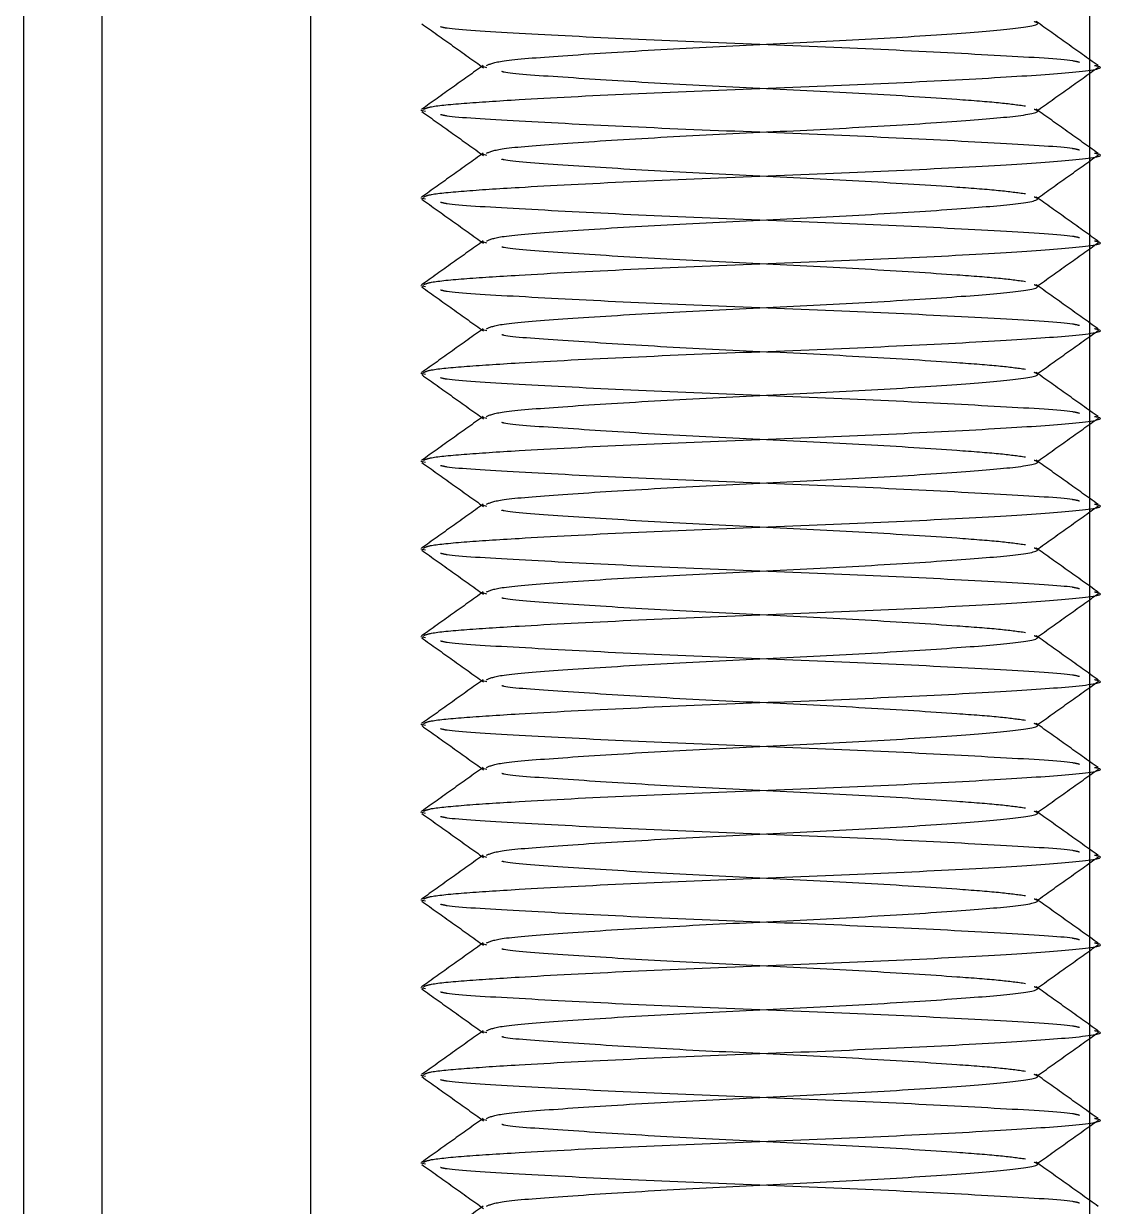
# Model space of a CAD drawing. Header units: metres. Extents: x 0 to 63075, y 0 to 44550.
# Drawn here: x 13729.09 to 13753.75, y 27432.67 to 27459.63 of the extents above; entities that cross this region are included whole.
import ezdxf

# ---------------------------------------------------------------- set-up
doc = ezdxf.new("R2010")
doc.units = ezdxf.units.M
doc.header["$LTSCALE"] = 75
doc.linetypes.add('HIDDEN2', pattern=[4.7625, 3.175, -1.5875])
for name, color, linetype in [('SDM', 7, 'Continuous'), ('SL1', 8, 'Continuous'), ('SL4', 4, 'Continuous'), ('ST1', 7, 'HIDDEN2')]:
    doc.layers.add(name, color=color, linetype=linetype)

# ---------------------------------------------------------------- blocks, each defined once
blk = doc.blocks.new('A$C1d93b9d1')
at = {"layer": 'SL1'}
for p, q in [((5469.577, 3750), (5469.577, 2300.5)), ((5469.577, 3750), (5469.577, 2300.5)), ((5493.877, 3750), (5493.877, 2300.5)), ((5493.877, 3750), (5493.877, 2300.5))]:
    blk.add_line(p, q, dxfattribs=at)
blk = doc.blocks.new('A$C429c7d53')
at = {"layer": 'SL4'}
for p, q in [((10.135, 378.019), (10.135, 91.194)), ((14.892, 378.194), (14.892, 86.437))]:
    blk.add_line(p, q, dxfattribs=at)
at = {"layer": 'ST1'}
for p, q in [((14.892, 381.194), (14.892, 86.437)), ((18.915, 368.562), (18.814, 368.589)), ((17.515, 367.566), (17.408, 367.589)), ((18.915, 366.562), (18.814, 366.589)), ((17.515, 365.566), (17.408, 365.589)), ((18.915, 364.562), (18.814, 364.589)), ((17.515, 363.566), (17.408, 363.589)), ((18.915, 362.562), (18.814, 362.589)), ((17.515, 361.566), (17.408, 361.589)), ((18.915, 360.562), (18.814, 360.589)), ((17.515, 359.566), (17.408, 359.589)), ((18.915, 358.562), (18.814, 358.589)), ((17.515, 357.566), (17.408, 357.589)), ((18.915, 356.562), (18.814, 356.589)), ((17.515, 355.566), (17.408, 355.589)), ((18.915, 354.562), (18.814, 354.589)), ((17.515, 353.566), (17.408, 353.589)), ((18.915, 352.562), (18.814, 352.589)), ((17.515, 351.566), (17.408, 351.589)), ((18.915, 350.562), (18.814, 350.589)), ((17.515, 349.566), (17.408, 349.589)), ((18.915, 348.562), (18.814, 348.589)), ((17.515, 347.566), (17.408, 347.589)), ((18.915, 346.562), (18.814, 346.589)), ((17.515, 345.566), (17.408, 345.589)), ((18.915, 344.562), (18.814, 344.589)), ((17.515, 343.566), (17.408, 343.589))]:
    blk.add_line(p, q, dxfattribs=at)
for points, knots in [([(18.902, 368.612), (18.987, 368.648), (19.171, 368.726), (20.569, 368.832), (22.645, 368.968), (25.137, 369.089), (27.617, 369.209), (29.729, 369.345), (31.089, 369.458), (31.58, 369.553), (31.416, 369.604), (31.391, 369.612)], [0, 0, 0, 0, 0.103426, 0.225711, 0.353032, 0.477096, 0.60116, 0.728481, 0.850766, 0.976983, 1, 1, 1, 1]), ([(32.849, 368.608), (32.614, 368.776), (32.144, 369.111), (31.674, 369.446), (31.439, 369.613)], [0, 0, 0, 0, 0.5000921, 1, 1, 1, 1]), ([(17.426, 369.565), (17.661, 369.398), (18.131, 369.063), (18.601, 368.728), (18.836, 368.561)], [0, 0, 0, 0, 0.500089, 1, 1, 1, 1]), ([(32.429, 368.682), (32.384, 368.694), (32.181, 368.748), (30.682, 368.831), (28.187, 368.968), (25.135, 369.089), (22.082, 369.209), (19.591, 369.346), (18.1, 369.428), (17.898, 369.481), (17.857, 369.492)], [0, 0, 0, 0, 0.043096, 0.193298, 0.349673, 0.502056, 0.654439, 0.810815, 0.961016, 1, 1, 1, 1]), ([(18.831, 368.613), (18.596, 368.446), (18.127, 368.111), (17.658, 367.777), (17.423, 367.61)], [0, 0, 0, 0, 0.4999583, 1, 1, 1, 1]), ([(17.466, 367.61), (17.501, 367.629), (17.589, 367.679), (18.318, 367.751), (19.772, 367.845), (22.098, 367.968), (25.136, 368.089), (28.168, 368.209), (30.757, 368.345), (32.389, 368.458), (33.063, 368.552), (32.805, 368.602), (32.771, 368.608)], [0, 0, 0, 0, 0.055573, 0.142553, 0.229074, 0.356478, 0.480628, 0.604778, 0.732181, 0.854555, 0.980855, 1, 1, 1, 1]), ([(31.45, 367.573), (31.684, 367.741), (32.153, 368.075), (32.623, 368.409), (32.857, 368.576)], [0, 0, 0, 0, 0.499967, 1, 1, 1, 1]), ([(31.195, 367.683), (31.012, 367.708), (30.646, 367.759), (29.468, 367.848), (27.621, 367.968), (25.139, 368.089), (22.633, 368.209), (20.614, 368.346), (19.43, 368.422), (19.269, 368.469), (19.254, 368.473)], [0, 0, 0, 0, 0.098651, 0.197725, 0.357803, 0.513786, 0.669769, 0.829847, 0.983594, 1, 1, 1, 1]), ([(17.426, 367.565), (17.661, 367.398), (18.131, 367.063), (18.601, 366.728), (18.836, 366.561)], [0, 0, 0, 0, 0.500089, 1, 1, 1, 1]), ([(32.429, 366.682), (32.384, 366.694), (32.181, 366.748), (30.682, 366.831), (28.187, 366.968), (25.135, 367.089), (22.082, 367.209), (19.591, 367.346), (18.1, 367.428), (17.898, 367.481), (17.857, 367.492)], [0, 0, 0, 0, 0.043096, 0.193298, 0.349673, 0.502056, 0.654439, 0.810815, 0.961016, 1, 1, 1, 1]), ([(18.902, 366.612), (18.987, 366.648), (19.171, 366.726), (20.569, 366.832), (22.645, 366.968), (25.137, 367.089), (27.617, 367.209), (29.729, 367.345), (31.089, 367.458), (31.58, 367.553), (31.416, 367.604), (31.391, 367.612)], [0, 0, 0, 0, 0.103426, 0.225711, 0.353032, 0.477096, 0.60116, 0.728481, 0.850766, 0.976983, 1, 1, 1, 1]), ([(32.849, 366.608), (32.614, 366.776), (32.144, 367.111), (31.674, 367.446), (31.439, 367.613)], [0, 0, 0, 0, 0.500092, 1, 1, 1, 1]), ([(18.831, 366.613), (18.596, 366.446), (18.127, 366.111), (17.658, 365.777), (17.423, 365.61)], [0, 0, 0, 0, 0.4999583, 1, 1, 1, 1]), ([(17.466, 365.61), (17.501, 365.629), (17.589, 365.679), (18.318, 365.751), (19.772, 365.845), (22.098, 365.968), (25.136, 366.089), (28.168, 366.209), (30.757, 366.345), (32.389, 366.458), (33.063, 366.552), (32.805, 366.602), (32.771, 366.608)], [0, 0, 0, 0, 0.055573, 0.142553, 0.229074, 0.356478, 0.480628, 0.604778, 0.732181, 0.854555, 0.980855, 1, 1, 1, 1]), ([(31.195, 365.683), (31.012, 365.708), (30.646, 365.759), (29.468, 365.848), (27.621, 365.968), (25.139, 366.089), (22.633, 366.209), (20.614, 366.346), (19.43, 366.422), (19.269, 366.469), (19.254, 366.473)], [0, 0, 0, 0, 0.098651, 0.197725, 0.357803, 0.513786, 0.669769, 0.829847, 0.983594, 1, 1, 1, 1]), ([(31.45, 365.573), (31.684, 365.741), (32.153, 366.075), (32.623, 366.409), (32.857, 366.576)], [0, 0, 0, 0, 0.4999673, 1, 1, 1, 1]), ([(17.426, 365.565), (17.661, 365.398), (18.131, 365.063), (18.601, 364.728), (18.836, 364.561)], [0, 0, 0, 0, 0.500089, 1, 1, 1, 1]), ([(18.902, 364.612), (18.987, 364.648), (19.171, 364.726), (20.569, 364.832), (22.645, 364.968), (25.137, 365.089), (27.617, 365.209), (29.729, 365.345), (31.089, 365.458), (31.58, 365.553), (31.416, 365.604), (31.391, 365.612)], [0, 0, 0, 0, 0.103426, 0.225711, 0.353032, 0.477096, 0.60116, 0.728481, 0.850766, 0.976983, 1, 1, 1, 1]), ([(32.849, 364.608), (32.614, 364.776), (32.144, 365.111), (31.674, 365.446), (31.439, 365.613)], [0, 0, 0, 0, 0.500092, 1, 1, 1, 1]), ([(32.429, 364.682), (32.384, 364.694), (32.181, 364.748), (30.682, 364.831), (28.187, 364.968), (25.135, 365.089), (22.082, 365.209), (19.591, 365.346), (18.1, 365.428), (17.898, 365.481), (17.857, 365.492)], [0, 0, 0, 0, 0.043096, 0.193298, 0.349673, 0.502056, 0.654439, 0.810815, 0.961016, 1, 1, 1, 1]), ([(18.831, 364.613), (18.596, 364.446), (18.127, 364.111), (17.658, 363.777), (17.423, 363.61)], [0, 0, 0, 0, 0.4999583, 1, 1, 1, 1]), ([(17.466, 363.61), (17.501, 363.629), (17.589, 363.679), (18.318, 363.751), (19.772, 363.845), (22.098, 363.968), (25.136, 364.089), (28.168, 364.209), (30.757, 364.345), (32.389, 364.458), (33.063, 364.552), (32.805, 364.602), (32.771, 364.608)], [0, 0, 0, 0, 0.055573, 0.142553, 0.229074, 0.356478, 0.480628, 0.604778, 0.732181, 0.854555, 0.980855, 1, 1, 1, 1]), ([(31.195, 363.683), (31.012, 363.708), (30.646, 363.759), (29.468, 363.848), (27.621, 363.968), (25.139, 364.089), (22.633, 364.209), (20.614, 364.346), (19.43, 364.422), (19.269, 364.469), (19.254, 364.473)], [0, 0, 0, 0, 0.098651, 0.197725, 0.357803, 0.513786, 0.669769, 0.829847, 0.983594, 1, 1, 1, 1]), ([(31.45, 363.573), (31.684, 363.741), (32.153, 364.075), (32.623, 364.409), (32.857, 364.576)], [0, 0, 0, 0, 0.499967, 1, 1, 1, 1]), ([(17.426, 363.565), (17.661, 363.398), (18.131, 363.063), (18.601, 362.728), (18.836, 362.561)], [0, 0, 0, 0, 0.500089, 1, 1, 1, 1]), ([(32.429, 362.682), (32.384, 362.694), (32.181, 362.748), (30.682, 362.831), (28.187, 362.968), (25.135, 363.089), (22.082, 363.209), (19.591, 363.346), (18.1, 363.428), (17.898, 363.481), (17.857, 363.492)], [0, 0, 0, 0, 0.043096, 0.193298, 0.349673, 0.502056, 0.654439, 0.810815, 0.961016, 1, 1, 1, 1]), ([(18.902, 362.612), (18.987, 362.648), (19.171, 362.726), (20.569, 362.832), (22.645, 362.968), (25.137, 363.089), (27.617, 363.209), (29.729, 363.345), (31.089, 363.458), (31.58, 363.553), (31.416, 363.604), (31.391, 363.612)], [0, 0, 0, 0, 0.103426, 0.225711, 0.353032, 0.477096, 0.60116, 0.728481, 0.850766, 0.976983, 1, 1, 1, 1]), ([(32.849, 362.608), (32.614, 362.776), (32.144, 363.111), (31.674, 363.446), (31.439, 363.613)], [0, 0, 0, 0, 0.5000921, 1, 1, 1, 1]), ([(18.831, 362.613), (18.596, 362.446), (18.127, 362.111), (17.658, 361.777), (17.423, 361.61)], [0, 0, 0, 0, 0.4999583, 1, 1, 1, 1]), ([(17.466, 361.61), (17.501, 361.629), (17.589, 361.679), (18.318, 361.751), (19.772, 361.845), (22.098, 361.968), (25.136, 362.089), (28.168, 362.209), (30.757, 362.345), (32.389, 362.458), (33.063, 362.552), (32.805, 362.602), (32.771, 362.608)], [0, 0, 0, 0, 0.055573, 0.142553, 0.229074, 0.356478, 0.480628, 0.604778, 0.732181, 0.854555, 0.980855, 1, 1, 1, 1]), ([(31.195, 361.683), (31.012, 361.708), (30.646, 361.759), (29.468, 361.848), (27.621, 361.968), (25.139, 362.089), (22.633, 362.209), (20.614, 362.346), (19.43, 362.422), (19.269, 362.469), (19.254, 362.473)], [0, 0, 0, 0, 0.098651, 0.197725, 0.357803, 0.513786, 0.669769, 0.829847, 0.983594, 1, 1, 1, 1]), ([(31.45, 361.573), (31.684, 361.741), (32.153, 362.075), (32.623, 362.409), (32.857, 362.576)], [0, 0, 0, 0, 0.4999673, 1, 1, 1, 1]), ([(17.426, 361.565), (17.661, 361.398), (18.131, 361.063), (18.601, 360.728), (18.836, 360.561)], [0, 0, 0, 0, 0.500089, 1, 1, 1, 1]), ([(18.902, 360.612), (18.987, 360.648), (19.171, 360.726), (20.569, 360.832), (22.645, 360.968), (25.137, 361.089), (27.617, 361.209), (29.729, 361.345), (31.089, 361.458), (31.58, 361.553), (31.416, 361.604), (31.391, 361.612)], [0, 0, 0, 0, 0.103426, 0.225711, 0.353032, 0.477096, 0.60116, 0.728481, 0.850766, 0.976983, 1, 1, 1, 1]), ([(32.849, 360.608), (32.614, 360.776), (32.144, 361.111), (31.674, 361.446), (31.439, 361.613)], [0, 0, 0, 0, 0.500092, 1, 1, 1, 1]), ([(32.429, 360.682), (32.384, 360.694), (32.181, 360.748), (30.682, 360.831), (28.187, 360.968), (25.135, 361.089), (22.082, 361.209), (19.591, 361.346), (18.1, 361.428), (17.898, 361.481), (17.857, 361.492)], [0, 0, 0, 0, 0.043096, 0.193298, 0.349673, 0.502056, 0.654439, 0.810815, 0.961016, 1, 1, 1, 1]), ([(18.831, 360.613), (18.596, 360.446), (18.127, 360.111), (17.658, 359.777), (17.423, 359.61)], [0, 0, 0, 0, 0.499958, 1, 1, 1, 1]), ([(17.466, 359.61), (17.501, 359.629), (17.589, 359.679), (18.318, 359.751), (19.772, 359.845), (22.098, 359.968), (25.136, 360.089), (28.168, 360.209), (30.757, 360.345), (32.389, 360.458), (33.063, 360.552), (32.805, 360.602), (32.771, 360.608)], [0, 0, 0, 0, 0.055573, 0.142553, 0.229074, 0.356478, 0.480628, 0.604778, 0.732181, 0.854555, 0.980855, 1, 1, 1, 1]), ([(31.195, 359.683), (31.012, 359.708), (30.646, 359.759), (29.468, 359.848), (27.621, 359.968), (25.139, 360.089), (22.633, 360.209), (20.614, 360.346), (19.43, 360.422), (19.269, 360.469), (19.254, 360.473)], [0, 0, 0, 0, 0.098651, 0.197725, 0.357803, 0.513786, 0.669769, 0.829847, 0.983594, 1, 1, 1, 1]), ([(31.45, 359.573), (31.684, 359.741), (32.153, 360.075), (32.623, 360.409), (32.857, 360.576)], [0, 0, 0, 0, 0.4999673, 1, 1, 1, 1]), ([(18.902, 358.612), (18.987, 358.648), (19.171, 358.726), (20.569, 358.832), (22.645, 358.968), (25.137, 359.089), (27.617, 359.209), (29.729, 359.345), (31.089, 359.458), (31.58, 359.553), (31.416, 359.604), (31.391, 359.612)], [0, 0, 0, 0, 0.1034259, 0.2257113, 0.3530321, 0.4770962, 0.6011602, 0.728481, 0.8507664, 0.976983, 1, 1, 1, 1]), ([(32.849, 358.608), (32.614, 358.776), (32.144, 359.111), (31.674, 359.446), (31.439, 359.613)], [0, 0, 0, 0, 0.5000921, 1, 1, 1, 1]), ([(17.426, 359.565), (17.661, 359.398), (18.131, 359.063), (18.601, 358.728), (18.836, 358.561)], [0, 0, 0, 0, 0.500089, 1, 1, 1, 1]), ([(32.429, 358.682), (32.384, 358.694), (32.181, 358.748), (30.682, 358.831), (28.187, 358.968), (25.135, 359.089), (22.082, 359.209), (19.591, 359.346), (18.1, 359.428), (17.898, 359.481), (17.857, 359.492)], [0, 0, 0, 0, 0.043096, 0.193298, 0.349673, 0.502056, 0.654439, 0.810815, 0.961016, 1, 1, 1, 1]), ([(18.831, 358.613), (18.596, 358.446), (18.127, 358.111), (17.658, 357.777), (17.423, 357.61)], [0, 0, 0, 0, 0.499958, 1, 1, 1, 1]), ([(17.466, 357.61), (17.501, 357.629), (17.589, 357.679), (18.318, 357.751), (19.772, 357.845), (22.098, 357.968), (25.136, 358.089), (28.168, 358.209), (30.757, 358.345), (32.389, 358.458), (33.063, 358.552), (32.805, 358.602), (32.771, 358.608)], [0, 0, 0, 0, 0.055573, 0.142553, 0.229074, 0.356478, 0.480628, 0.604778, 0.732181, 0.854555, 0.980855, 1, 1, 1, 1]), ([(31.45, 357.573), (31.684, 357.741), (32.153, 358.075), (32.623, 358.409), (32.857, 358.576)], [0, 0, 0, 0, 0.499967, 1, 1, 1, 1]), ([(31.195, 357.683), (31.012, 357.708), (30.646, 357.759), (29.468, 357.848), (27.621, 357.968), (25.139, 358.089), (22.633, 358.209), (20.614, 358.346), (19.43, 358.422), (19.269, 358.469), (19.254, 358.473)], [0, 0, 0, 0, 0.098651, 0.197725, 0.357803, 0.513786, 0.669769, 0.829847, 0.983594, 1, 1, 1, 1]), ([(17.426, 357.565), (17.661, 357.398), (18.131, 357.063), (18.601, 356.728), (18.836, 356.561)], [0, 0, 0, 0, 0.500089, 1, 1, 1, 1]), ([(32.429, 356.682), (32.384, 356.694), (32.181, 356.748), (30.682, 356.831), (28.187, 356.968), (25.135, 357.089), (22.082, 357.209), (19.591, 357.346), (18.1, 357.428), (17.898, 357.481), (17.857, 357.492)], [0, 0, 0, 0, 0.043096, 0.193298, 0.349673, 0.502056, 0.654439, 0.810815, 0.961016, 1, 1, 1, 1]), ([(18.902, 356.612), (18.987, 356.648), (19.171, 356.726), (20.569, 356.832), (22.645, 356.968), (25.137, 357.089), (27.617, 357.209), (29.729, 357.345), (31.089, 357.458), (31.58, 357.553), (31.416, 357.604), (31.391, 357.612)], [0, 0, 0, 0, 0.103426, 0.225711, 0.353032, 0.477096, 0.60116, 0.728481, 0.850766, 0.976983, 1, 1, 1, 1]), ([(32.849, 356.608), (32.614, 356.776), (32.144, 357.111), (31.674, 357.446), (31.439, 357.613)], [0, 0, 0, 0, 0.500092, 1, 1, 1, 1]), ([(18.831, 356.613), (18.596, 356.446), (18.127, 356.111), (17.658, 355.777), (17.423, 355.61)], [0, 0, 0, 0, 0.499958, 1, 1, 1, 1]), ([(17.466, 355.61), (17.501, 355.629), (17.589, 355.679), (18.318, 355.751), (19.772, 355.845), (22.098, 355.968), (25.136, 356.089), (28.168, 356.209), (30.757, 356.345), (32.389, 356.458), (33.063, 356.552), (32.805, 356.602), (32.771, 356.608)], [0, 0, 0, 0, 0.055573, 0.142553, 0.229074, 0.356478, 0.480628, 0.604778, 0.732181, 0.854555, 0.980855, 1, 1, 1, 1]), ([(31.195, 355.683), (31.012, 355.708), (30.646, 355.759), (29.468, 355.848), (27.621, 355.968), (25.139, 356.089), (22.633, 356.209), (20.614, 356.346), (19.43, 356.422), (19.269, 356.469), (19.254, 356.473)], [0, 0, 0, 0, 0.098651, 0.197725, 0.357803, 0.513786, 0.669769, 0.829847, 0.983594, 1, 1, 1, 1]), ([(31.45, 355.573), (31.684, 355.741), (32.153, 356.075), (32.623, 356.409), (32.857, 356.576)], [0, 0, 0, 0, 0.499967, 1, 1, 1, 1]), ([(18.902, 354.612), (18.987, 354.648), (19.171, 354.726), (20.569, 354.832), (22.645, 354.968), (25.137, 355.089), (27.617, 355.209), (29.729, 355.345), (31.089, 355.458), (31.58, 355.553), (31.416, 355.604), (31.391, 355.612)], [0, 0, 0, 0, 0.1034259, 0.2257113, 0.3530321, 0.4770962, 0.6011602, 0.728481, 0.8507664, 0.976983, 1, 1, 1, 1]), ([(32.849, 354.608), (32.614, 354.776), (32.144, 355.111), (31.674, 355.446), (31.439, 355.613)], [0, 0, 0, 0, 0.500092, 1, 1, 1, 1]), ([(17.426, 355.565), (17.661, 355.398), (18.131, 355.063), (18.601, 354.728), (18.836, 354.561)], [0, 0, 0, 0, 0.500089, 1, 1, 1, 1]), ([(32.429, 354.682), (32.384, 354.694), (32.181, 354.748), (30.682, 354.831), (28.187, 354.968), (25.135, 355.089), (22.082, 355.209), (19.591, 355.346), (18.1, 355.428), (17.898, 355.481), (17.857, 355.492)], [0, 0, 0, 0, 0.043096, 0.193298, 0.349673, 0.502056, 0.654439, 0.810815, 0.961016, 1, 1, 1, 1]), ([(18.831, 354.613), (18.596, 354.446), (18.127, 354.111), (17.658, 353.777), (17.423, 353.61)], [0, 0, 0, 0, 0.499958, 1, 1, 1, 1]), ([(17.466, 353.61), (17.501, 353.629), (17.589, 353.679), (18.318, 353.751), (19.772, 353.845), (22.098, 353.968), (25.136, 354.089), (28.168, 354.209), (30.757, 354.345), (32.389, 354.458), (33.063, 354.552), (32.805, 354.602), (32.771, 354.608)], [0, 0, 0, 0, 0.055573, 0.142553, 0.229074, 0.356478, 0.480628, 0.604778, 0.732181, 0.854555, 0.980855, 1, 1, 1, 1]), ([(31.45, 353.573), (31.684, 353.741), (32.153, 354.075), (32.623, 354.409), (32.857, 354.576)], [0, 0, 0, 0, 0.4999673, 1, 1, 1, 1]), ([(31.195, 353.683), (31.012, 353.708), (30.646, 353.759), (29.468, 353.848), (27.621, 353.968), (25.139, 354.089), (22.633, 354.209), (20.614, 354.346), (19.43, 354.422), (19.269, 354.469), (19.254, 354.473)], [0, 0, 0, 0, 0.098651, 0.197725, 0.357803, 0.513786, 0.669769, 0.829847, 0.983594, 1, 1, 1, 1]), ([(17.426, 353.565), (17.661, 353.398), (18.131, 353.063), (18.601, 352.728), (18.836, 352.561)], [0, 0, 0, 0, 0.500089, 1, 1, 1, 1]), ([(32.429, 352.682), (32.384, 352.694), (32.181, 352.748), (30.682, 352.831), (28.187, 352.968), (25.135, 353.089), (22.082, 353.209), (19.591, 353.346), (18.1, 353.428), (17.898, 353.481), (17.857, 353.492)], [0, 0, 0, 0, 0.043096, 0.193298, 0.349673, 0.502056, 0.654439, 0.810815, 0.961016, 1, 1, 1, 1]), ([(18.902, 352.612), (18.987, 352.648), (19.171, 352.726), (20.569, 352.832), (22.645, 352.968), (25.137, 353.089), (27.617, 353.209), (29.729, 353.345), (31.089, 353.458), (31.58, 353.553), (31.416, 353.604), (31.391, 353.612)], [0, 0, 0, 0, 0.103426, 0.225711, 0.353032, 0.477096, 0.60116, 0.728481, 0.850766, 0.976983, 1, 1, 1, 1]), ([(32.849, 352.608), (32.614, 352.776), (32.144, 353.111), (31.674, 353.446), (31.439, 353.613)], [0, 0, 0, 0, 0.500092, 1, 1, 1, 1]), ([(18.831, 352.613), (18.596, 352.446), (18.127, 352.111), (17.658, 351.777), (17.423, 351.61)], [0, 0, 0, 0, 0.499958, 1, 1, 1, 1]), ([(17.466, 351.61), (17.501, 351.629), (17.589, 351.679), (18.318, 351.751), (19.772, 351.845), (22.098, 351.968), (25.136, 352.089), (28.168, 352.209), (30.757, 352.345), (32.389, 352.458), (33.063, 352.552), (32.805, 352.602), (32.771, 352.608)], [0, 0, 0, 0, 0.055573, 0.142553, 0.229074, 0.356478, 0.480628, 0.604778, 0.732181, 0.854555, 0.980855, 1, 1, 1, 1]), ([(31.195, 351.683), (31.012, 351.708), (30.646, 351.759), (29.468, 351.848), (27.621, 351.968), (25.139, 352.089), (22.633, 352.209), (20.614, 352.346), (19.43, 352.422), (19.269, 352.469), (19.254, 352.473)], [0, 0, 0, 0, 0.098651, 0.197725, 0.357803, 0.513786, 0.669769, 0.829847, 0.983594, 1, 1, 1, 1]), ([(31.45, 351.573), (31.684, 351.741), (32.153, 352.075), (32.623, 352.409), (32.857, 352.576)], [0, 0, 0, 0, 0.499967, 1, 1, 1, 1]), ([(17.426, 351.565), (17.661, 351.398), (18.131, 351.063), (18.601, 350.728), (18.836, 350.561)], [0, 0, 0, 0, 0.500089, 1, 1, 1, 1]), ([(18.902, 350.612), (18.987, 350.648), (19.171, 350.726), (20.569, 350.832), (22.645, 350.968), (25.137, 351.089), (27.617, 351.209), (29.729, 351.345), (31.089, 351.458), (31.58, 351.553), (31.416, 351.604), (31.391, 351.612)], [0, 0, 0, 0, 0.103426, 0.225711, 0.353032, 0.477096, 0.60116, 0.728481, 0.850766, 0.976983, 1, 1, 1, 1]), ([(32.849, 350.608), (32.614, 350.776), (32.144, 351.111), (31.674, 351.446), (31.439, 351.613)], [0, 0, 0, 0, 0.500092, 1, 1, 1, 1]), ([(32.429, 350.682), (32.384, 350.694), (32.181, 350.748), (30.682, 350.831), (28.187, 350.968), (25.135, 351.089), (22.082, 351.209), (19.591, 351.346), (18.1, 351.428), (17.898, 351.481), (17.857, 351.492)], [0, 0, 0, 0, 0.043096, 0.193298, 0.349673, 0.502056, 0.654439, 0.810815, 0.961016, 1, 1, 1, 1]), ([(18.831, 350.613), (18.596, 350.446), (18.127, 350.111), (17.658, 349.777), (17.423, 349.61)], [0, 0, 0, 0, 0.4999583, 1, 1, 1, 1]), ([(17.466, 349.61), (17.501, 349.629), (17.589, 349.679), (18.318, 349.751), (19.772, 349.845), (22.098, 349.968), (25.136, 350.089), (28.168, 350.209), (30.757, 350.345), (32.389, 350.458), (33.063, 350.552), (32.805, 350.602), (32.771, 350.608)], [0, 0, 0, 0, 0.055573, 0.142553, 0.229074, 0.356478, 0.480628, 0.604778, 0.732181, 0.854555, 0.980855, 1, 1, 1, 1]), ([(31.195, 349.683), (31.012, 349.708), (30.646, 349.759), (29.468, 349.848), (27.621, 349.968), (25.139, 350.089), (22.633, 350.209), (20.614, 350.346), (19.43, 350.422), (19.269, 350.469), (19.254, 350.473)], [0, 0, 0, 0, 0.098651, 0.197725, 0.357803, 0.513786, 0.669769, 0.829847, 0.983594, 1, 1, 1, 1]), ([(31.45, 349.573), (31.684, 349.741), (32.153, 350.075), (32.623, 350.409), (32.857, 350.576)], [0, 0, 0, 0, 0.499967, 1, 1, 1, 1]), ([(17.426, 349.565), (17.661, 349.398), (18.131, 349.063), (18.601, 348.728), (18.836, 348.561)], [0, 0, 0, 0, 0.500089, 1, 1, 1, 1]), ([(32.429, 348.682), (32.384, 348.694), (32.181, 348.748), (30.682, 348.831), (28.187, 348.968), (25.135, 349.089), (22.082, 349.209), (19.591, 349.346), (18.1, 349.428), (17.898, 349.481), (17.857, 349.492)], [0, 0, 0, 0, 0.043096, 0.193298, 0.349673, 0.502056, 0.654439, 0.810815, 0.961016, 1, 1, 1, 1]), ([(18.902, 348.612), (18.987, 348.648), (19.171, 348.726), (20.569, 348.832), (22.645, 348.968), (25.137, 349.089), (27.617, 349.209), (29.729, 349.345), (31.089, 349.458), (31.58, 349.553), (31.416, 349.604), (31.391, 349.612)], [0, 0, 0, 0, 0.1034259, 0.2257113, 0.3530321, 0.4770962, 0.6011602, 0.728481, 0.8507664, 0.976983, 1, 1, 1, 1]), ([(32.849, 348.608), (32.614, 348.776), (32.144, 349.111), (31.674, 349.446), (31.439, 349.613)], [0, 0, 0, 0, 0.500092, 1, 1, 1, 1]), ([(18.831, 348.613), (18.596, 348.446), (18.127, 348.111), (17.658, 347.777), (17.423, 347.61)], [0, 0, 0, 0, 0.4999583, 1, 1, 1, 1]), ([(17.466, 347.61), (17.501, 347.629), (17.589, 347.679), (18.318, 347.751), (19.772, 347.845), (22.098, 347.968), (25.136, 348.089), (28.168, 348.209), (30.757, 348.345), (32.389, 348.458), (33.063, 348.552), (32.805, 348.602), (32.771, 348.608)], [0, 0, 0, 0, 0.055573, 0.142553, 0.229074, 0.356478, 0.480628, 0.604778, 0.732181, 0.854555, 0.980855, 1, 1, 1, 1]), ([(31.45, 347.573), (31.684, 347.741), (32.153, 348.075), (32.623, 348.409), (32.857, 348.576)], [0, 0, 0, 0, 0.4999673, 1, 1, 1, 1]), ([(31.195, 347.683), (31.012, 347.708), (30.646, 347.759), (29.468, 347.848), (27.621, 347.968), (25.139, 348.089), (22.633, 348.209), (20.614, 348.346), (19.43, 348.422), (19.269, 348.469), (19.254, 348.473)], [0, 0, 0, 0, 0.098651, 0.197725, 0.357803, 0.513786, 0.669769, 0.829847, 0.983594, 1, 1, 1, 1]), ([(17.426, 347.565), (17.661, 347.398), (18.131, 347.063), (18.601, 346.728), (18.836, 346.561)], [0, 0, 0, 0, 0.500089, 1, 1, 1, 1]), ([(32.429, 346.682), (32.384, 346.694), (32.181, 346.748), (30.682, 346.831), (28.187, 346.968), (25.135, 347.089), (22.082, 347.209), (19.591, 347.346), (18.1, 347.428), (17.898, 347.481), (17.857, 347.492)], [0, 0, 0, 0, 0.043096, 0.193298, 0.349673, 0.502056, 0.654439, 0.810815, 0.961016, 1, 1, 1, 1]), ([(18.902, 346.612), (18.987, 346.648), (19.171, 346.726), (20.569, 346.832), (22.645, 346.968), (25.137, 347.089), (27.617, 347.209), (29.729, 347.345), (31.089, 347.458), (31.58, 347.553), (31.416, 347.604), (31.391, 347.612)], [0, 0, 0, 0, 0.103426, 0.225711, 0.353032, 0.477096, 0.60116, 0.728481, 0.850766, 0.976983, 1, 1, 1, 1]), ([(32.849, 346.608), (32.614, 346.776), (32.144, 347.111), (31.674, 347.446), (31.439, 347.613)], [0, 0, 0, 0, 0.500092, 1, 1, 1, 1]), ([(18.831, 346.613), (18.596, 346.446), (18.127, 346.111), (17.658, 345.777), (17.423, 345.61)], [0, 0, 0, 0, 0.499958, 1, 1, 1, 1]), ([(17.466, 345.61), (17.501, 345.629), (17.589, 345.679), (18.318, 345.751), (19.772, 345.845), (22.098, 345.968), (25.136, 346.089), (28.168, 346.209), (30.757, 346.345), (32.389, 346.458), (33.063, 346.552), (32.805, 346.602), (32.771, 346.608)], [0, 0, 0, 0, 0.055573, 0.142553, 0.229074, 0.356478, 0.480628, 0.604778, 0.732181, 0.854555, 0.980855, 1, 1, 1, 1]), ([(31.195, 345.683), (31.012, 345.708), (30.646, 345.759), (29.468, 345.848), (27.621, 345.968), (25.139, 346.089), (22.633, 346.209), (20.614, 346.346), (19.43, 346.422), (19.269, 346.469), (19.254, 346.473)], [0, 0, 0, 0, 0.098651, 0.197725, 0.357803, 0.513786, 0.669769, 0.829847, 0.983594, 1, 1, 1, 1]), ([(31.45, 345.573), (31.684, 345.741), (32.153, 346.075), (32.623, 346.409), (32.857, 346.576)], [0, 0, 0, 0, 0.499967, 1, 1, 1, 1]), ([(18.902, 344.612), (18.987, 344.648), (19.171, 344.726), (20.569, 344.832), (22.645, 344.968), (25.137, 345.089), (27.617, 345.209), (29.729, 345.345), (31.089, 345.458), (31.58, 345.553), (31.416, 345.604), (31.391, 345.612)], [0, 0, 0, 0, 0.103426, 0.225711, 0.353032, 0.477096, 0.60116, 0.728481, 0.850766, 0.976983, 1, 1, 1, 1]), ([(32.849, 344.608), (32.614, 344.776), (32.144, 345.111), (31.674, 345.446), (31.439, 345.613)], [0, 0, 0, 0, 0.500092, 1, 1, 1, 1]), ([(17.426, 345.565), (17.661, 345.398), (18.131, 345.063), (18.601, 344.728), (18.836, 344.561)], [0, 0, 0, 0, 0.500089, 1, 1, 1, 1]), ([(32.429, 344.682), (32.384, 344.694), (32.181, 344.748), (30.682, 344.831), (28.187, 344.968), (25.135, 345.089), (22.082, 345.209), (19.591, 345.346), (18.1, 345.428), (17.898, 345.481), (17.857, 345.492)], [0, 0, 0, 0, 0.043096, 0.193298, 0.349673, 0.502056, 0.654439, 0.810815, 0.961016, 1, 1, 1, 1]), ([(18.831, 344.613), (18.596, 344.446), (18.127, 344.111), (17.658, 343.777), (17.423, 343.61)], [0, 0, 0, 0, 0.4999583, 1, 1, 1, 1]), ([(17.466, 343.61), (17.501, 343.629), (17.589, 343.679), (18.318, 343.751), (19.772, 343.845), (22.098, 343.968), (25.136, 344.089), (28.168, 344.209), (30.757, 344.345), (32.389, 344.458), (33.063, 344.552), (32.805, 344.602), (32.771, 344.608)], [0, 0, 0, 0, 0.055573, 0.142553, 0.229074, 0.356478, 0.480628, 0.604778, 0.732181, 0.854555, 0.980855, 1, 1, 1, 1]), ([(31.45, 343.573), (31.684, 343.741), (32.153, 344.075), (32.623, 344.409), (32.857, 344.576)], [0, 0, 0, 0, 0.499967, 1, 1, 1, 1]), ([(31.195, 343.683), (31.012, 343.708), (30.646, 343.759), (29.468, 343.848), (27.621, 343.968), (25.139, 344.089), (22.633, 344.209), (20.614, 344.346), (19.43, 344.422), (19.269, 344.469), (19.254, 344.473)], [0, 0, 0, 0, 0.098651, 0.197725, 0.357803, 0.513786, 0.669769, 0.829847, 0.983594, 1, 1, 1, 1]), ([(17.426, 343.565), (17.661, 343.398), (18.131, 343.063), (18.601, 342.728), (18.836, 342.561)], [0, 0, 0, 0, 0.500089, 1, 1, 1, 1]), ([(32.429, 342.682), (32.384, 342.694), (32.181, 342.748), (30.682, 342.831), (28.187, 342.968), (25.135, 343.089), (22.082, 343.209), (19.591, 343.346), (18.1, 343.428), (17.898, 343.481), (17.857, 343.492)], [0, 0, 0, 0, 0.043096, 0.193298, 0.349673, 0.502056, 0.654439, 0.810815, 0.961016, 1, 1, 1, 1]), ([(18.902, 342.612), (18.987, 342.648), (19.171, 342.726), (20.569, 342.832), (22.645, 342.968), (25.137, 343.089), (27.617, 343.209), (29.729, 343.345), (31.089, 343.458), (31.58, 343.553), (31.416, 343.604), (31.391, 343.612)], [0, 0, 0, 0, 0.1034259, 0.2257113, 0.3530321, 0.4770962, 0.6011602, 0.728481, 0.8507664, 0.976983, 1, 1, 1, 1]), ([(32.849, 342.608), (32.614, 342.776), (32.144, 343.111), (31.674, 343.446), (31.439, 343.613)], [0, 0, 0, 0, 0.500092, 1, 1, 1, 1]), ([(18.831, 342.613), (18.596, 342.446), (18.127, 342.111), (17.658, 341.777), (17.423, 341.61)], [0, 0, 0, 0, 0.499958, 1, 1, 1, 1])]:
    blk.add_open_spline(points, degree=3, knots=knots, dxfattribs=at)

msp = doc.modelspace()

# ---------------------------------------------------------------- block references
at = {"layer": 'SDM'}
for name, p in [('A$C1d93b9d1', (8259.513, 24302.833)), ('A$C429c7d53', (13720.74, 27090.066))]:
    msp.add_blockref(name, p, dxfattribs=at)

doc.saveas('drawing.dxf')
